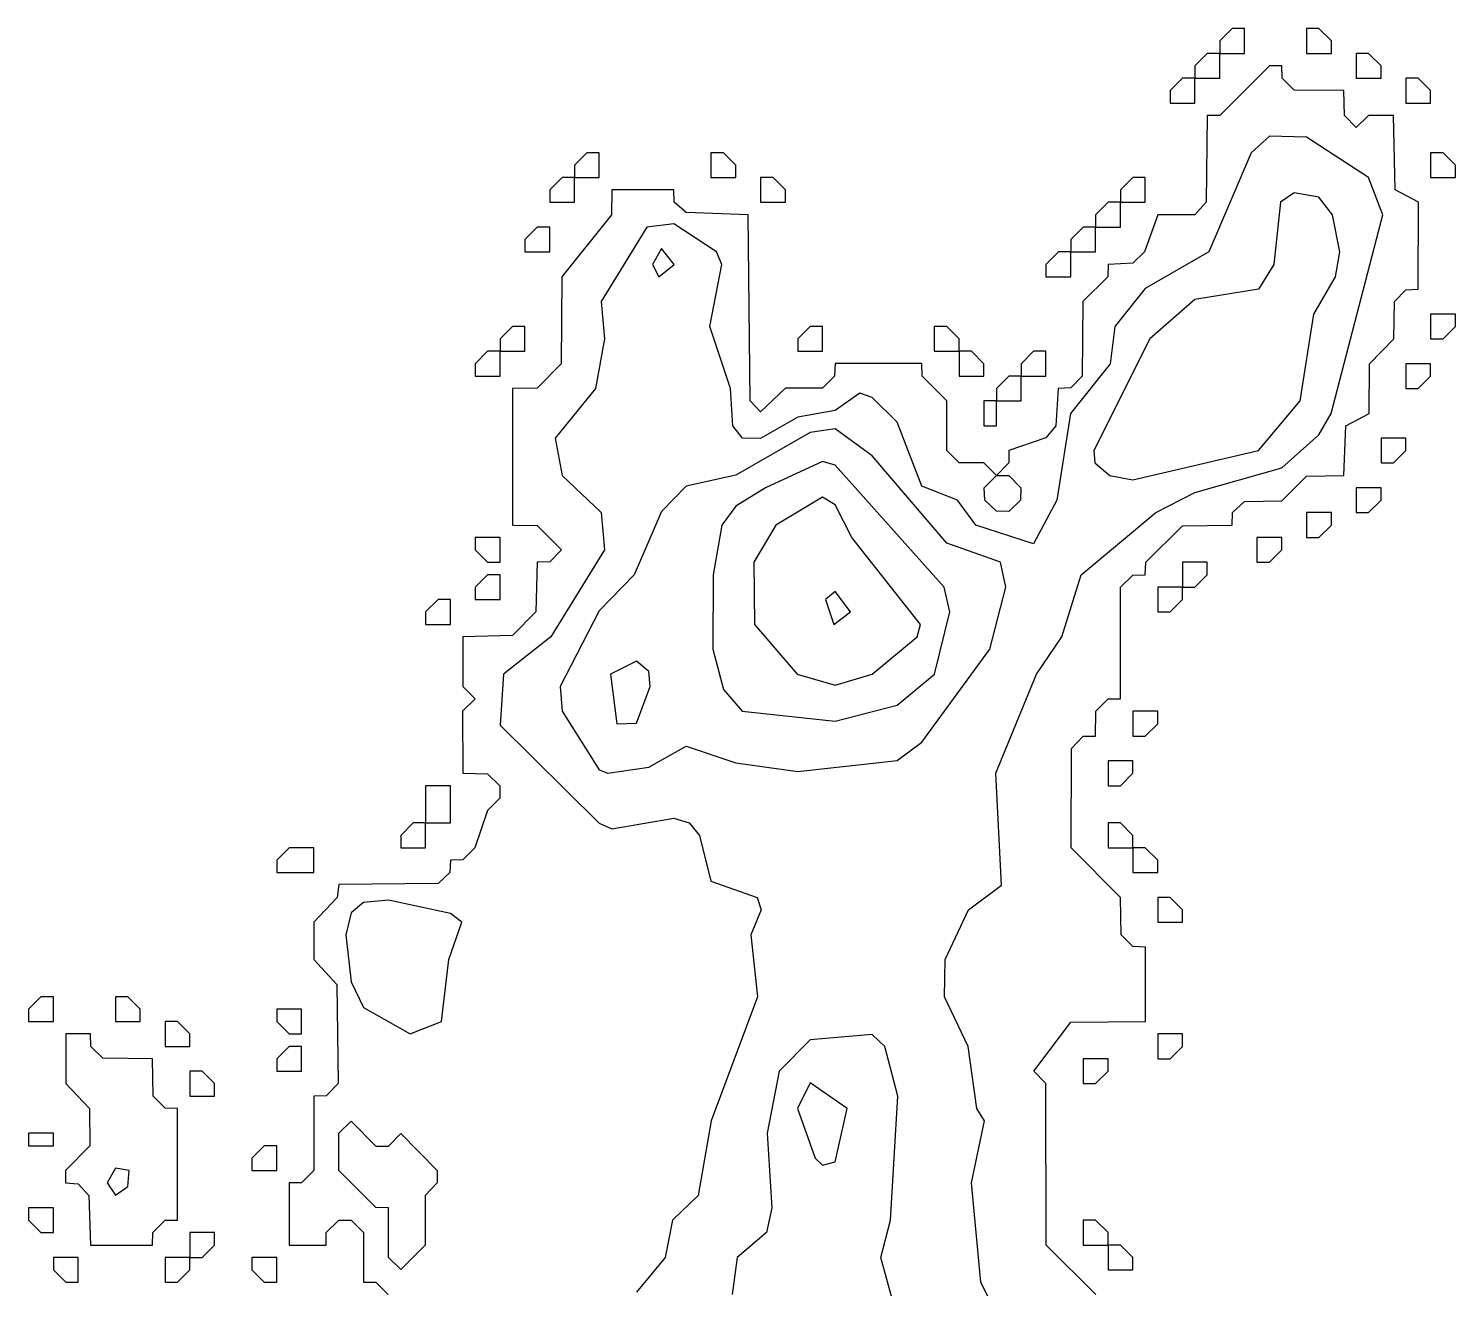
# Model space of a CAD drawing. Header units: metres. Extents: x 310028 to 360472, y 4137098 to 4159193.
# Drawn here: x 346058 to 347782, y 4140630 to 4142152 of the extents above; entities that cross this region are included whole.
import ezdxf

# ---------------------------------------------------------------- set-up
doc = ezdxf.new("R2010")
doc.units = ezdxf.units.M
for name, color, linetype in [('COAST', 5, 'Continuous'), ('CONTOUR', 254, 'Continuous'), ('CONTOUR_INDEX', 33, 'Continuous')]:
    doc.layers.add(name, color=color, linetype=linetype)

msp = doc.modelspace()

# ---------------------------------------------------------------- linework, layer by layer
at = {"layer": 'COAST'}
for points in [[(347497.5, 4142122.5), (347527.5, 4142122.5), (347527.5, 4142152.5), (347512.5, 4142152.5), (347497.5, 4142137.5), (347497.5, 4142122.5)], [(347602.5, 4142122.5), (347632.5, 4142122.5), (347632.5, 4142137.5), (347617.5, 4142152.5), (347602.5, 4142152.5), (347602.5, 4142122.5)], [(347467.5, 4142092.5), (347497.5, 4142092.5), (347497.5, 4142122.5), (347482.5, 4142122.5), (347467.5, 4142107.5), (347467.5, 4142092.5)], [(347662.5, 4142092.5), (347692.5, 4142092.5), (347692.5, 4142107.5), (347677.5, 4142122.5), (347662.5, 4142122.5), (347662.5, 4142092.5)], [(347347.6, 4140622.5), (347287.7, 4140682.5), (347287.5, 4140877.5), (347272.6, 4140892.5), (347317.5, 4140951.8), (347407.6, 4140952.5), (347407.6, 4141042.5), (347392.5, 4141043.1), (347378.4, 4141057.5), (347377.6, 4141102.5), (347317.8, 4141162.5), (347318.2, 4141282.5), (347332.5, 4141297.3), (347347.5, 4141297.5), (347347.7, 4141327.5), (347362.5, 4141342.4), (347377.5, 4141342.5), (347377.6, 4141477.5), (347392.5, 4141491.8), (347407.5, 4141492.4), (347408.1, 4141507.5), (347452.5, 4141551.5), (347512.5, 4141552.5), (347512.8, 4141567.5), (347527.5, 4141580.8), (347572.5, 4141581.9), (347602.5, 4141611.7), (347647.5, 4141612.5), (347649.8, 4141672.5), (347678, 4141687.5), (347678.4, 4141747.5), (347707.9, 4141777.5), (347708.8, 4141822.5), (347722.5, 4141836.9), (347737.6, 4141837.5), (347738, 4141942.5), (347709.8, 4141957.5), (347707.5, 4142047.5), (347677.5, 4142047.5), (347662.5, 4142032.9), (347648.2, 4142047.5), (347647.5, 4142077.5), (347587.5, 4142078.1), (347572.9, 4142092.5), (347572.5, 4142107.6), (347557.5, 4142107.6), (347497.5, 4142047.6), (347482.5, 4142047.5), (347481.1, 4141942.5), (347467.5, 4141927.5), (347422.5, 4141927.5), (347406.7, 4141882.5), (347392.5, 4141868.9), (347362.5, 4141867.5), (347362.1, 4141852.5), (347332.2, 4141822.5), (347331.3, 4141732.5), (347317.5, 4141718.4), (347302.3, 4141717.5), (347299.5, 4141672.5), (347287.5, 4141658.1), (347242.5, 4141642.5), (347242.5, 4141627.5), (347227.5, 4141612.5), (347212.5, 4141627.5), (347182.5, 4141627.6), (347167.7, 4141642.5), (347167.7, 4141702.5), (347137.8, 4141732.5), (347137.5, 4141747.6), (347032.5, 4141747.7), (347031.8, 4141732.5), (347017.5, 4141718), (346972.5, 4141717.8), (346942.5, 4141689.2), (346929.8, 4141702.5), (346927.6, 4141927.5), (346852.5, 4141930.1), (346838.1, 4141942.5), (346837.5, 4141957.6), (346762.5, 4141957.5), (346762.2, 4141927.5), (346702.3, 4141852.5), (346701.5, 4141747.5), (346672.5, 4141718.1), (346642.4, 4141717.5), (346642.4, 4141552.5), (346672.5, 4141551.8), (346701.6, 4141522.5), (346687.5, 4141507.9), (346672.4, 4141507.5), (346670.9, 4141447.5), (346642.5, 4141419), (346582.5, 4141417.5), (346582.5, 4141357.5), (346597.4, 4141342.5), (346582.3, 4141327.5), (346582.5, 4141252.5), (346612.5, 4141251.8), (346627.3, 4141237.5), (346627.3, 4141222.5), (346612.5, 4141207.5), (346597.1, 4141162.5), (346582.5, 4141147.9), (346567.5, 4141147.7), (346566.6, 4141132.5), (346552.5, 4141119.4), (346432.5, 4141118), (346430.8, 4141102.5), (346402.4, 4141072.5), (346402.3, 4141027.5), (346430, 4140997.5), (346431.8, 4140877.5), (346417.5, 4140862.8), (346402.4, 4140862.5), (346402.4, 4140772.5), (346387.5, 4140757.5), (346372.5, 4140757.5), (346372.5, 4140682.5), (346417.5, 4140682.5), (346417.5, 4140697.5), (346432.5, 4140712.4), (346447.5, 4140712.4), (346462.5, 4140697.5), (346462.5, 4140637.5), (346477.5, 4140637.4), (346492.4, 4140622.5)], [(347437.5, 4142062.5), (347467.5, 4142062.5), (347467.5, 4142092.5), (347452.5, 4142092.5), (347437.5, 4142077.5), (347437.5, 4142062.5)], [(347722.5, 4142062.5), (347752.5, 4142062.5), (347752.5, 4142077.5), (347737.5, 4142092.5), (347722.5, 4142092.5), (347722.5, 4142062.5)], [(346717.5, 4141972.5), (346747.5, 4141972.5), (346747.5, 4142002.5), (346732.5, 4142002.5), (346717.5, 4141987.5), (346717.5, 4141972.5)], [(346882.5, 4141972.5), (346912.5, 4141972.5), (346912.5, 4141987.5), (346897.5, 4142002.5), (346882.5, 4142002.5), (346882.5, 4141972.5)], [(347752.5, 4141972.5), (347782.5, 4141972.5), (347782.5, 4141987.5), (347767.5, 4142002.5), (347752.5, 4142002.5), (347752.5, 4141972.5)], [(346687.5, 4141942.5), (346717.5, 4141942.5), (346717.5, 4141972.5), (346702.5, 4141972.5), (346687.5, 4141957.5), (346687.5, 4141942.5)], [(346942.5, 4141942.5), (346972.5, 4141942.5), (346972.5, 4141957.5), (346957.5, 4141972.5), (346942.5, 4141972.5), (346942.5, 4141942.5)], [(347377.5, 4141942.5), (347407.5, 4141942.5), (347407.5, 4141972.5), (347392.5, 4141972.5), (347377.5, 4141957.5), (347377.5, 4141942.5)], [(347347.5, 4141912.5), (347377.5, 4141912.5), (347377.5, 4141942.5), (347362.5, 4141942.5), (347347.5, 4141927.5), (347347.5, 4141912.5)], [(346657.5, 4141882.5), (346687.5, 4141882.5), (346687.5, 4141912.5), (346672.5, 4141912.5), (346657.5, 4141897.5), (346657.5, 4141882.5)], [(347317.5, 4141882.5), (347347.5, 4141882.5), (347347.5, 4141912.5), (347332.5, 4141912.5), (347317.5, 4141897.5), (347317.5, 4141882.5)], [(347287.5, 4141852.5), (347317.5, 4141852.5), (347317.5, 4141882.5), (347302.5, 4141882.5), (347287.5, 4141867.5), (347287.5, 4141852.5)], [(347752.5, 4141792.5), (347752.5, 4141777.5), (347767.5, 4141777.5), (347782.5, 4141792.5), (347782.5, 4141807.5), (347752.5, 4141807.5), (347752.5, 4141792.5)], [(346627.5, 4141762.5), (346657.5, 4141762.5), (346657.5, 4141792.5), (346642.5, 4141792.5), (346627.5, 4141777.5), (346627.5, 4141762.5)], [(346987.5, 4141762.5), (347017.5, 4141762.5), (347017.5, 4141792.5), (347002.5, 4141792.5), (346987.5, 4141777.5), (346987.5, 4141762.5)], [(347152.5, 4141762.5), (347182.5, 4141762.5), (347182.5, 4141777.5), (347167.5, 4141792.5), (347152.5, 4141792.5), (347152.5, 4141762.5)], [(346597.5, 4141732.5), (346627.5, 4141732.5), (346627.5, 4141762.5), (346612.5, 4141762.5), (346597.5, 4141747.5), (346597.5, 4141732.5)], [(347182.5, 4141732.5), (347212.5, 4141732.5), (347212.5, 4141747.5), (347197.5, 4141762.5), (347182.5, 4141762.5), (347182.5, 4141732.5)], [(347257.5, 4141732.5), (347287.5, 4141732.4), (347287.5, 4141762.5), (347272.5, 4141762.5), (347257.5, 4141747.5), (347257.5, 4141732.5)], [(347722.5, 4141732.5), (347722.5, 4141717.5), (347737.5, 4141717.5), (347752.5, 4141732.5), (347752.5, 4141747.5), (347722.5, 4141747.5), (347722.5, 4141732.5)], [(347227.5, 4141702.5), (347257.5, 4141702.5), (347257.5, 4141732.5), (347242.5, 4141732.5), (347227.5, 4141717.5), (347227.5, 4141702.5)], [(347212.5, 4141672.5), (347227.5, 4141672.5), (347227.5, 4141702.5), (347212.5, 4141702.5), (347212.5, 4141672.5)], [(347692.5, 4141642.5), (347692.5, 4141627.5), (347707.5, 4141627.5), (347722.5, 4141642.5), (347722.5, 4141657.5), (347692.5, 4141657.5), (347692.5, 4141642.5)], [(347227.5, 4141569.3), (347213.5, 4141582.5), (347212.9, 4141597.5), (347227.5, 4141612.5), (347242.5, 4141612.4), (347257.1, 4141597.5), (347256.7, 4141582.5), (347242.5, 4141568.8), (347227.5, 4141569.3)], [(347662.5, 4141582.5), (347662.5, 4141567.5), (347677.5, 4141567.5), (347692.5, 4141582.5), (347692.5, 4141597.5), (347662.5, 4141597.5), (347662.5, 4141582.5)], [(347602.5, 4141552.5), (347602.5, 4141537.5), (347617.5, 4141537.5), (347632.5, 4141552.5), (347632.5, 4141567.5), (347602.5, 4141567.5), (347602.5, 4141552.5)], [(346597.5, 4141522.5), (346612.5, 4141507.5), (346627.5, 4141507.5), (346627.5, 4141537.5), (346597.5, 4141537.5), (346597.5, 4141522.5)], [(347542.5, 4141522.5), (347542.5, 4141507.5), (347557.5, 4141507.5), (347572.5, 4141522.5), (347572.5, 4141537.5), (347542.5, 4141537.5), (347542.5, 4141522.5)], [(347452.5, 4141492.5), (347452.5, 4141477.5), (347467.5, 4141477.5), (347482.5, 4141492.5), (347482.5, 4141507.5), (347452.5, 4141507.5), (347452.5, 4141492.5)], [(346597.5, 4141462.5), (346627.5, 4141462.5), (346627.5, 4141492.5), (346612.5, 4141492.5), (346597.5, 4141477.5), (346597.5, 4141462.5)], [(347422.5, 4141462.5), (347422.5, 4141447.5), (347437.5, 4141447.5), (347452.5, 4141462.5), (347452.5, 4141477.5), (347422.5, 4141477.5), (347422.5, 4141462.5)], [(346537.5, 4141432.5), (346567.5, 4141432.5), (346567.5, 4141462.5), (346552.5, 4141462.5), (346537.5, 4141447.5), (346537.5, 4141432.5)], [(347392.5, 4141312.5), (347392.5, 4141297.5), (347407.5, 4141297.5), (347422.5, 4141312.5), (347422.5, 4141327.5), (347392.5, 4141327.5), (347392.5, 4141312.5)], [(347362.5, 4141252.5), (347362.5, 4141237.5), (347377.5, 4141237.5), (347392.5, 4141252.5), (347392.5, 4141267.5), (347362.5, 4141267.5), (347362.5, 4141252.5)], [(346537.5, 4141192.5), (346567.5, 4141192.5), (346567.5, 4141237.5), (346537.5, 4141237.5), (346537.5, 4141192.5)], [(346507.5, 4141162.5), (346537.5, 4141162.5), (346537.5, 4141192.5), (346522.5, 4141192.5), (346507.5, 4141177.5), (346507.5, 4141162.5)], [(347362.5, 4141162.5), (347392.5, 4141162.5), (347392.5, 4141177.5), (347377.5, 4141192.5), (347362.5, 4141192.5), (347362.5, 4141162.5)], [(346357.5, 4141132.5), (346402.5, 4141132.5), (346402.5, 4141162.5), (346372.5, 4141162.5), (346357.5, 4141147.5), (346357.5, 4141132.5)], [(347392.5, 4141132.5), (347422.5, 4141132.5), (347422.5, 4141147.5), (347407.5, 4141162.5), (347392.5, 4141162.5), (347392.5, 4141132.5)], [(347422.5, 4141072.5), (347452.5, 4141072.5), (347452.5, 4141087.5), (347437.5, 4141102.5), (347422.5, 4141102.5), (347422.5, 4141072.5)], [(346057.5, 4140952.5), (346087.5, 4140952.5), (346087.5, 4140982.5), (346072.5, 4140982.5), (346057.5, 4140967.5), (346057.5, 4140952.5)], [(346162.5, 4140952.5), (346192.5, 4140952.5), (346192.5, 4140967.5), (346177.5, 4140982.5), (346162.5, 4140982.5), (346162.5, 4140952.5)], [(346357.5, 4140952.5), (346372.5, 4140937.5), (346387.5, 4140937.5), (346387.5, 4140967.5), (346357.5, 4140967.5), (346357.5, 4140952.5)], [(346222.5, 4140922.5), (346252.5, 4140922.5), (346252.5, 4140937.5), (346237.5, 4140952.5), (346222.5, 4140952.5), (346222.5, 4140922.5)], [(346132.5, 4140682.5), (346207.5, 4140682.4), (346207.8, 4140697.5), (346222.5, 4140712.4), (346237.5, 4140712.5), (346237.5, 4140847.5), (346222.5, 4140847.7), (346208, 4140862.5), (346207.5, 4140907.6), (346147.5, 4140908.2), (346132.7, 4140922.5), (346132.5, 4140937.5), (346102.5, 4140937.5), (346102.5, 4140877.5), (346131, 4140847.5), (346131.8, 4140802.5), (346102.2, 4140772.5), (346102.2, 4140757.5), (346117.5, 4140756.4), (346130.4, 4140742.5), (346132.5, 4140682.5)], [(347422.5, 4140922.5), (347422.5, 4140907.5), (347437.5, 4140907.5), (347452.5, 4140922.5), (347452.5, 4140937.5), (347422.5, 4140937.5), (347422.5, 4140922.5)], [(346357.5, 4140892.5), (346387.5, 4140892.5), (346387.5, 4140922.5), (346372.5, 4140922.5), (346357.5, 4140907.5), (346357.5, 4140892.5)], [(347332.5, 4140892.5), (347332.5, 4140877.5), (347347.5, 4140877.5), (347362.5, 4140892.5), (347362.5, 4140907.5), (347332.5, 4140907.5), (347332.5, 4140892.5)], [(346252.5, 4140862.5), (346282.5, 4140862.5), (346282.5, 4140877.5), (346267.5, 4140892.5), (346252.5, 4140892.5), (346252.5, 4140862.5)], [(346507.5, 4140652.7), (346492.6, 4140667.5), (346492.7, 4140727.5), (346477.5, 4140728), (346432.8, 4140772.5), (346432.7, 4140817.5), (346447.5, 4140832), (346477.5, 4140802), (346492.5, 4140802), (346507.5, 4140817.1), (346551.5, 4140772.5), (346551.5, 4140757.5), (346537, 4140742.5), (346536.9, 4140682.5), (346507.5, 4140652.7)], [(346057.5, 4140802.5), (346087.5, 4140802.5), (346087.5, 4140817.5), (346057.5, 4140817.5), (346057.5, 4140802.5)], [(346327.5, 4140772.5), (346357.5, 4140772.5), (346357.5, 4140802.5), (346342.5, 4140802.5), (346327.5, 4140787.5), (346327.5, 4140772.5)], [(346057.5, 4140712.5), (346072.5, 4140697.5), (346087.5, 4140697.5), (346087.5, 4140727.5), (346057.5, 4140727.5), (346057.5, 4140712.5)], [(347332.5, 4140682.5), (347362.5, 4140682.5), (347362.5, 4140697.5), (347347.5, 4140712.5), (347332.5, 4140712.5), (347332.5, 4140682.5)], [(346252.5, 4140682.5), (346252.5, 4140667.5), (346267.5, 4140667.5), (346282.5, 4140682.5), (346282.5, 4140697.5), (346252.5, 4140697.5), (346252.5, 4140682.5)], [(347362.5, 4140652.5), (347392.5, 4140652.5), (347392.5, 4140667.5), (347377.5, 4140682.5), (347362.5, 4140682.5), (347362.5, 4140652.5)], [(346087.5, 4140652.5), (346102.5, 4140637.5), (346117.5, 4140637.5), (346117.5, 4140667.5), (346087.5, 4140667.5), (346087.5, 4140652.5)], [(346222.5, 4140652.5), (346222.5, 4140637.5), (346237.5, 4140637.5), (346252.5, 4140652.5), (346252.5, 4140667.5), (346222.5, 4140667.5), (346222.5, 4140652.5)], [(346327.5, 4140652.5), (346342.5, 4140637.5), (346357.5, 4140637.5), (346357.5, 4140667.5), (346327.5, 4140667.5), (346327.5, 4140652.5)]]:
    msp.add_lwpolyline(points, dxfattribs=at)
at = {"layer": 'CONTOUR'}
for points, elevation in [([(347227.5, 4140599.5), (347208.9, 4140637.5), (347197.4, 4140757.5), (347213.3, 4140832.5), (347203.8, 4140847.5), (347193.3, 4140922.5), (347164.8, 4140982.5), (347165.8, 4141027.5), (347194, 4141087.5), (347233.9, 4141117.5), (347226.8, 4141252.5), (347276.1, 4141372.5), (347306.5, 4141417.5), (347330.1, 4141492.5), (347420.3, 4141567.5), (347467.5, 4141591.8), (347572.5, 4141621.7), (347617.5, 4141661.7), (347632.4, 4141687.5), (347694.7, 4141927.5), (347677.5, 4141972.6), (347602.5, 4142021.1), (347557.5, 4142022.5), (347535.5, 4142002.5), (347484.5, 4141882.5), (347407.5, 4141838.4), (347370.9, 4141792.5), (347365, 4141747.5), (347317, 4141687.5), (347300.8, 4141582.5), (347272.5, 4141530), (347202.7, 4141552.5), (347180.5, 4141582.5), (347137.5, 4141599.6), (347107.5, 4141676.7), (347077.5, 4141706.8), (347062.5, 4141711.7), (347032.5, 4141691.1), (346987.5, 4141683), (346942.5, 4141657.1), (346920.8, 4141657.5), (346909.1, 4141672.5), (346906, 4141717.5), (346881.3, 4141792.5), (346895.5, 4141867.5), (346889.1, 4141882.5), (346837.5, 4141916.6), (346805.1, 4141912.5), (346749.8, 4141822.5), (346753.8, 4141777.5), (346742.9, 4141717.5), (346694.2, 4141657.5), (346702.7, 4141612.5), (346749.9, 4141567.5), (346753.8, 4141522.5), (346688.7, 4141417.5), (346631.5, 4141372.5), (346627.5, 4141310.8), (346747.5, 4141192.3), (346762.5, 4141185.6), (346837.5, 4141198.2), (346856.1, 4141192.5), (346868.7, 4141177.5), (346882.5, 4141122.1), (346938.3, 4141102.5), (346943.1, 4141087.5), (346930.8, 4141057.5), (346938.6, 4140982.5), (346882.7, 4140832.5), (346866.9, 4140742.5), (346835.9, 4140712.5), (346827.1, 4140667.5), (346792.5, 4140625.4)], 10), ([(347364.8, 4141612.5), (347392.5, 4141607.1), (347544.4, 4141642.5), (347594.7, 4141702.5), (347611.2, 4141807.5), (347637.4, 4141852.5), (347642.8, 4141882.5), (347634, 4141927.5), (347617.5, 4141948.8), (347587.5, 4141954), (347570.8, 4141942.5), (347562.8, 4141867.5), (347544.3, 4141837.5), (347467.5, 4141824.9), (347413.2, 4141777.5), (347345.4, 4141642.5), (347346.7, 4141627.5), (347364.8, 4141612.5)], 20), ([(346819.4, 4141852.5), (346838, 4141867.5), (346822.5, 4141886.7), (346811.7, 4141867.5), (346819.4, 4141852.5)], 20), ([(346758, 4141252.5), (346807.5, 4141260.1), (346852.5, 4141285.4), (346912.5, 4141265), (346987.5, 4141254.6), (347107.5, 4141268), (347137.5, 4141290.3), (347219.6, 4141402.5), (347238.9, 4141477.5), (347232.6, 4141507.5), (347167.5, 4141530.6), (347077.5, 4141636.1), (347032.5, 4141668.6), (347002.5, 4141664.4), (346912.5, 4141612.9), (346852.5, 4141599.6), (346822.5, 4141568.7), (346789.5, 4141492.5), (346747.5, 4141448.8), (346700, 4141357.5), (346702.6, 4141327.5), (346747.5, 4141256.6), (346758, 4141252.5)], 20), ([(346920.2, 4141327.5), (347032.5, 4141315.4), (347107.5, 4141334.8), (347152.6, 4141372.5), (347171.2, 4141447.5), (347164.4, 4141477.5), (347032.5, 4141625), (347017.5, 4141629.2), (346948.3, 4141597.5), (346912.5, 4141575.2), (346895.6, 4141552.5), (346885.2, 4141492.5), (346884.9, 4141402.5), (346897.5, 4141353.9), (346920.2, 4141327.5)], 30), ([(346986.8, 4141372.5), (347032.5, 4141359.1), (347077.5, 4141372.2), (347131.7, 4141417.5), (347135.9, 4141432.5), (347052.9, 4141537.5), (347032.5, 4141576.8), (347017.5, 4141586.4), (346960.8, 4141552.5), (346934.5, 4141507.5), (346935, 4141432.5), (346986.8, 4141372.5)], 40), ([(346768.7, 4141312.5), (346792.5, 4141313), (346808.9, 4141357.5), (346807.5, 4141375.6), (346792.5, 4141388.1), (346761.2, 4141372.5), (346768.7, 4141312.5)], 30), ([(346518.8, 4140937.5), (346556.6, 4140952.5), (346565.4, 4141027.5), (346581.5, 4141072.5), (346567.5, 4141083), (346492.5, 4141099.4), (346462.5, 4141096.5), (346447.5, 4141083.8), (346440.9, 4141057.5), (346447.5, 4141000.4), (346462.5, 4140969.7), (346518.8, 4140937.5)], 10), ([(347108.2, 4140592.5), (347088, 4140667.5), (347099.5, 4140712.5), (347108.2, 4140862.5), (347092.5, 4140922.3), (347077.5, 4140937), (347002.5, 4140930.5), (346964.9, 4140892.5), (346950.3, 4140817.5), (346956, 4140727.5), (346949.8, 4140697.5), (346914.3, 4140667.5), (346908.2, 4140622.5)], 20), ([(347008.3, 4140787.5), (347017.5, 4140778.8), (347032.5, 4140783.2), (347047, 4140847.5), (347002.5, 4140878.6), (346986.9, 4140847.5), (347008.3, 4140787.5)], 30), ([(346152.7, 4140757.5), (346162.5, 4140742.6), (346177.5, 4140753), (346179.3, 4140772.5), (346162.5, 4140775.2), (346152.7, 4140757.5)], 10)]:
    msp.add_lwpolyline(points, dxfattribs=dict(at, elevation=elevation))
at = {"layer": 'CONTOUR_INDEX', "elevation": 50}
msp.add_lwpolyline([(347030.9, 4141432.5), (347051.2, 4141447.5), (347032.5, 4141472.2), (347020.9, 4141462.5), (347030.9, 4141432.5)], dxfattribs=at)

doc.saveas('drawing.dxf')
